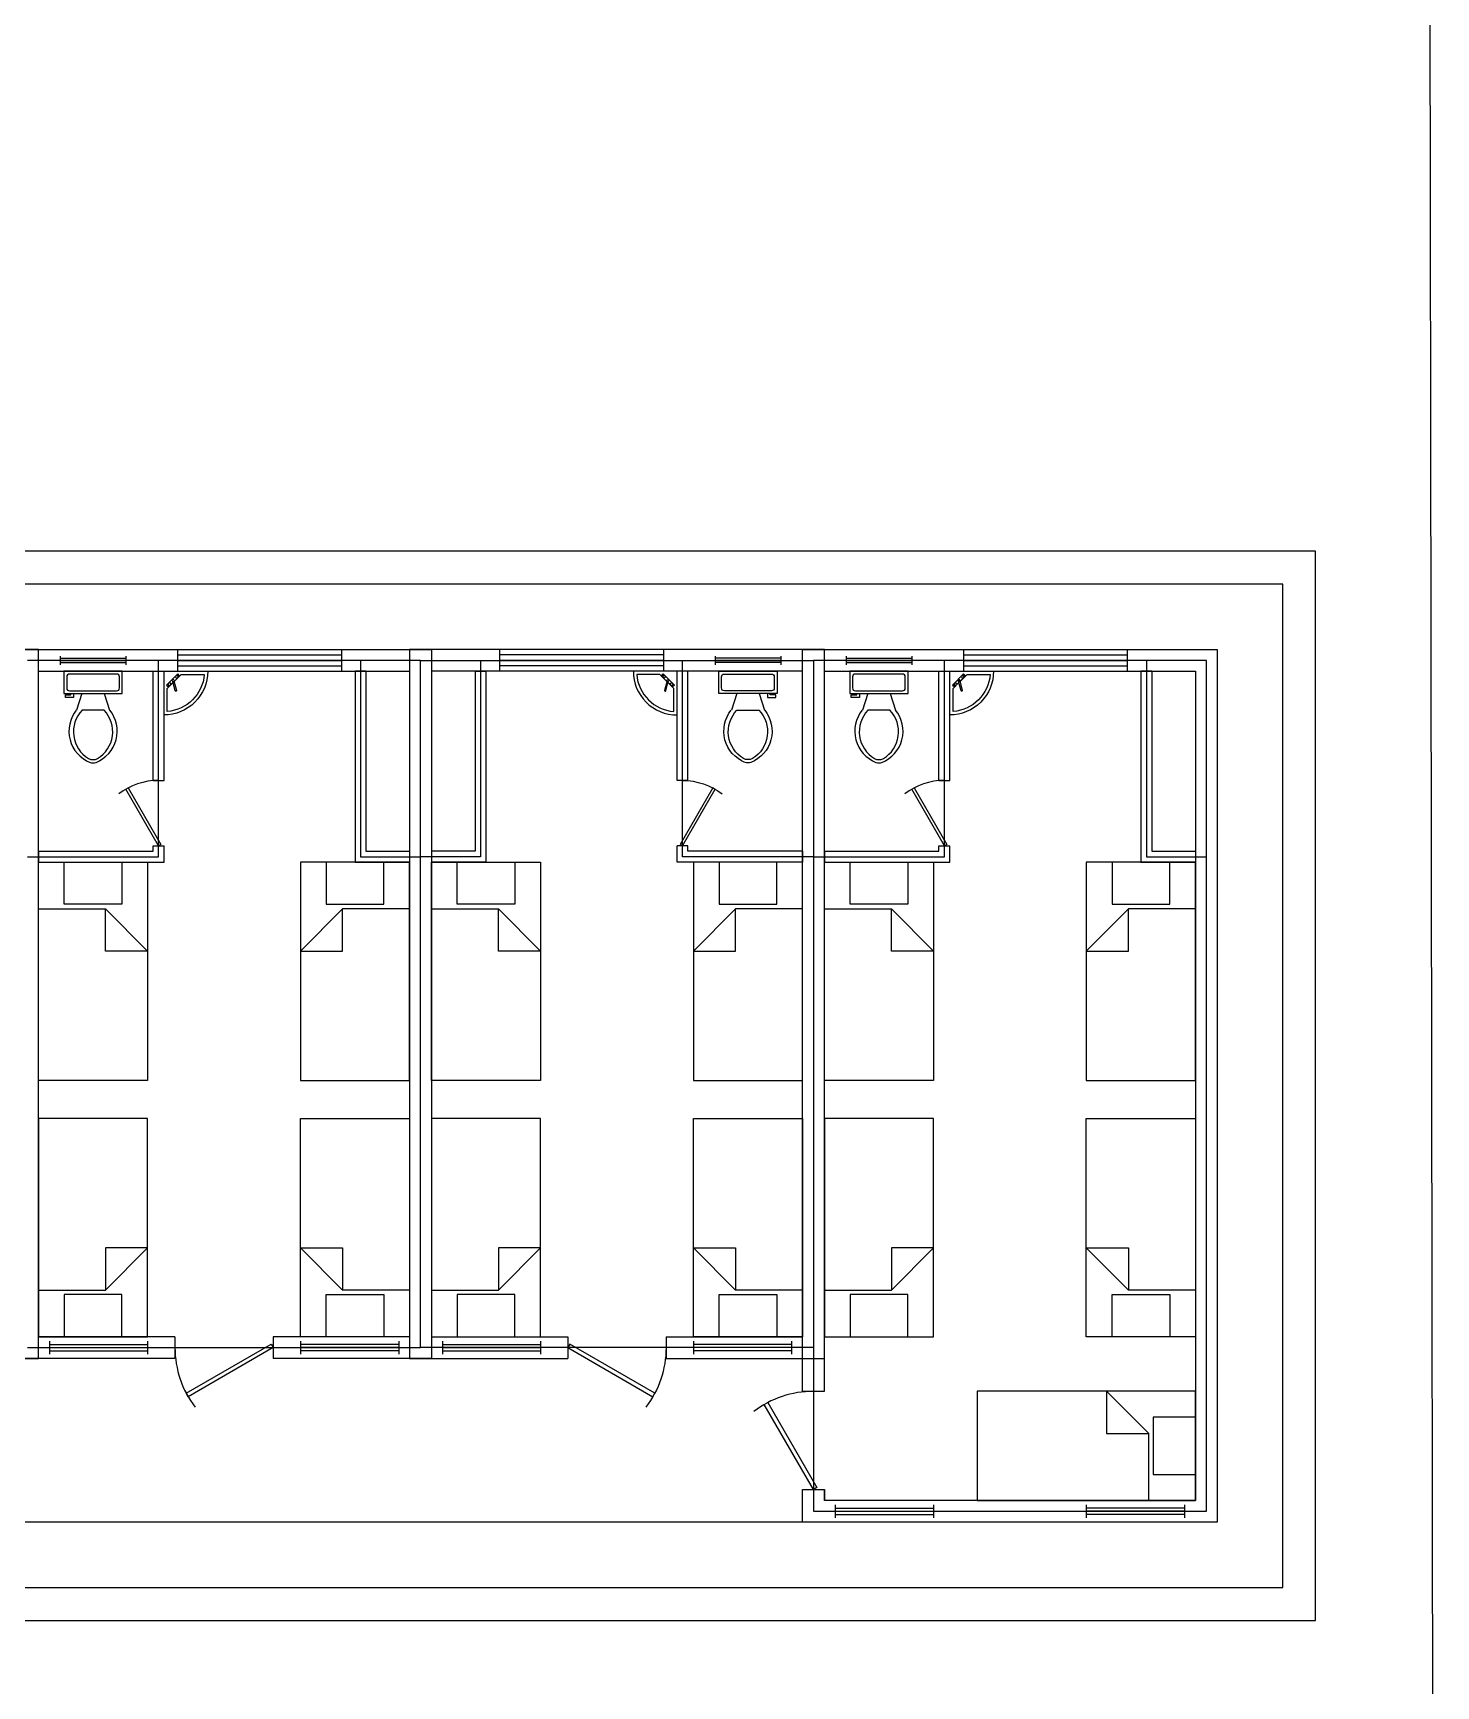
# Model space of a CAD drawing. Extents: x 532522 to 2902776, y -101917278 to 111238625.
# Drawn here: x 2902266.73 to 2902279.58, y 2548937.18 to 2548952.33 of the extents above; entities that cross this region are included whole.
import ezdxf

# ---------------------------------------------------------------- set-up
doc = ezdxf.new("R2010")
doc.units = 0
doc.header["$LTSCALE"] = 1000
doc.header["$MEASUREMENT"] = 0
doc.layers.get('0').update_dxf_attribs({"linetype": 'CONTINUOUS'})
doc.layers.add('施工临建布置', color=7, linetype='CONTINUOUS')
doc.layers.add('施工生活区', color=252, linetype='CONTINUOUS')

# ---------------------------------------------------------------- blocks, each defined once
blk = doc.blocks.new('Faucet - kit sink top')
for p, q in [((-5.5, -0.75), (-5.5, -1.25)), ((-4.94278, -0.75), (-5.5, -0.75)), ((-5.5, -1.25), (-4.94278, -1.25)), ((-0.14775, -1.7441), (3.56698, -8.1782)), ((4.43301, -7.6782), (0.71828, -1.2441)), ((4.94278, -0.75), (5.5, -0.75)), ((5.5, -1.25), (4.94278, -1.25)), ((5.5, -0.75), (5.5, -1.25))]:
    blk.add_line(p, q)
blk.add_lwpolyline([(-0.00587, -2), (-6, -2), (-6, 0), (6, 0), (6, -2), (1.15195, -2)])
for centre, radius in [((-4, -1), 1), ((4, -1), 1), ((0, -1), 0.75)]:
    blk.add_circle(centre, radius)
blk.add_arc((4, -7.9282), 0.5, 210, 30)
blk = doc.blocks.new('宿舍楼')
at = {"layer": '施工生活区', "color": 6}
for p, q in [((43.5, -0.9), (4.7, -0.9)), ((47.3, -0.9), (43.5, -0.9)), ((43.5, -0.9), (43.5, -1.2)), ((47.3, -8.9), (47.3, -0.9)), ((43.6, -1), (47.2, -1)), ((43.6, -8.8), (43.6, -1)), ((43.8, -1.06), (43.8, -0.94)), ((43.8, -0.97), (44.7, -0.97)), ((43.8, -1), (44.7, -1)), ((43.8, -1.03), (44.7, -1.03)), ((44.7, -1.06), (44.7, -0.94)), ((46.1, -1.06), (46.1, -0.94)), ((47, -0.97), (46.1, -0.97)), ((47, -1), (46.1, -1)), ((47, -1.03), (46.1, -1.03)), ((47, -1.06), (47, -0.94)), ((47.2, -1), (47.2, -8.8)), ((43.6, -1.2), (43.15, -1.979)), ((43.5, -1.2), (43.7, -1.2)), ((43.632, -1.219), (43.6, -1.2)), ((47.1, -1.1), (43.7, -1.1)), ((43.7, -1.1), (43.7, -1.2)), ((43.7, -1.2), (43.7, -1.1)), ((45.1, -1.1), (47.1, -1.1)), ((47.1, -8.7), (47.1, -1.1)), ((43.182, -1.998), (43.632, -1.219)), ((37.871, -2.05), (37.852, -2.082)), ((37.871, -2.05), (37.852, -2.082)), ((37.852, -2.082), (38.631, -2.532)), ((37.852, -2.082), (38.631, -2.532)), ((38.65, -2.5), (37.871, -2.05)), ((38.65, -2.5), (37.871, -2.05)), ((41.35, -2.5), (42.129, -2.05)), ((41.35, -2.5), (42.129, -2.05)), ((42.148, -2.082), (41.369, -2.532)), ((42.148, -2.082), (41.369, -2.532)), ((42.129, -2.05), (42.148, -2.082)), ((42.129, -2.05), (42.148, -2.082)), ((43.15, -1.979), (43.182, -1.998)), ((43.5, -2.1), (43.5, -8.9)), ((43.5, -2.1), (43.7, -2.1)), ((43.7, -2.1), (43.7, -8.7)), ((35.05, -2.4), (36.5, -2.4)), ((35.05, -2.4), (36.5, -2.4)), ((37.75, -2.4), (36.3, -2.4)), ((37.75, -2.4), (36.3, -2.4)), ((36.5, -2.4), (36.5, -8.9)), ((36.5, -2.4), (36.5, -8.9)), ((37.75, -2.6), (37.75, -2.4)), ((37.75, -2.6), (37.75, -2.4)), ((38.65, -2.6), (38.65, -2.4)), ((40.1, -2.4), (38.65, -2.4)), ((38.65, -2.6), (38.65, -2.4)), ((40.1, -2.4), (38.65, -2.4)), ((39.9, -8.9), (39.9, -2.4)), ((39.9, -8.9), (39.9, -2.4)), ((39.9, -2.4), (41.35, -2.4)), ((39.9, -2.4), (41.35, -2.4)), ((40.1, -8.9), (40.1, -2.4)), ((40.1, -8.9), (40.1, -2.4)), ((41.35, -2.6), (41.35, -2.4)), ((41.35, -2.6), (41.35, -2.4)), ((42.25, -2.6), (42.25, -2.4)), ((42.25, -2.4), (43.7, -2.4)), ((42.25, -2.6), (42.25, -2.4)), ((42.25, -2.4), (43.7, -2.4)), ((43.7, -2.4), (43.7, -8.9)), ((43.7, -2.4), (43.7, -8.9)), ((36.4, -2.5), (40, -2.5)), ((36.4, -2.5), (40, -2.5)), ((36.6, -2.56), (36.6, -2.44)), ((36.6, -2.56), (36.6, -2.44)), ((36.6, -2.47), (37.5, -2.47)), ((36.6, -2.47), (37.5, -2.47)), ((36.6, -2.5), (37.5, -2.5)), ((36.6, -2.5), (37.5, -2.5)), ((36.6, -2.53), (37.5, -2.53)), ((36.6, -2.53), (37.5, -2.53)), ((37.5, -2.56), (37.5, -2.44)), ((37.5, -2.56), (37.5, -2.44)), ((38.631, -2.532), (38.65, -2.5)), ((38.631, -2.532), (38.65, -2.5)), ((38.9, -2.56), (38.9, -2.44)), ((38.9, -2.56), (38.9, -2.44)), ((39.8, -2.47), (38.9, -2.47)), ((39.8, -2.47), (38.9, -2.47)), ((39.8, -2.5), (38.9, -2.5)), ((39.8, -2.5), (38.9, -2.5)), ((39.8, -2.53), (38.9, -2.53)), ((39.8, -2.53), (38.9, -2.53)), ((39.8, -2.56), (39.8, -2.44)), ((39.8, -2.56), (39.8, -2.44)), ((43.6, -2.5), (40, -2.5)), ((40, -2.5), (40, -8.8)), ((43.6, -2.5), (40, -2.5)), ((40, -2.5), (40, -8.8)), ((40, -2.5), (40, -8.8)), ((40, -2.5), (40, -8.8)), ((40.2, -2.56), (40.2, -2.44)), ((40.2, -2.56), (40.2, -2.44)), ((40.2, -2.47), (41.1, -2.47)), ((40.2, -2.47), (41.1, -2.47)), ((40.2, -2.5), (41.1, -2.5)), ((40.2, -2.5), (41.1, -2.5)), ((40.2, -2.53), (41.1, -2.53)), ((40.2, -2.53), (41.1, -2.53)), ((41.1, -2.56), (41.1, -2.44)), ((41.1, -2.56), (41.1, -2.44)), ((41.369, -2.532), (41.35, -2.5)), ((41.369, -2.532), (41.35, -2.5)), ((42.5, -2.56), (42.5, -2.44)), ((42.5, -2.56), (42.5, -2.44)), ((43.4, -2.47), (42.5, -2.47)), ((43.4, -2.47), (42.5, -2.47)), ((43.4, -2.5), (42.5, -2.5)), ((43.4, -2.5), (42.5, -2.5)), ((43.4, -2.53), (42.5, -2.53)), ((43.4, -2.53), (42.5, -2.53)), ((43.4, -2.56), (43.4, -2.44)), ((43.4, -2.56), (43.4, -2.44)), ((43.6, -8.8), (43.6, -2.5)), ((43.6, -8.8), (43.6, -2.5)), ((36.5, -2.6), (36.5, -8.7)), ((36.5, -2.6), (36.5, -8.7)), ((37.75, -2.6), (36.5, -2.6)), ((37.75, -2.6), (36.5, -2.6)), ((36.5, -2.6), (37.5, -2.6)), ((36.5, -2.6), (37.5, -2.6)), ((39.9, -2.6), (38.65, -2.6)), ((39.9, -2.6), (38.65, -2.6)), ((39.9, -2.6), (38.9, -2.6)), ((39.9, -2.6), (38.9, -2.6)), ((39.9, -8.7), (39.9, -2.6)), ((39.9, -8.7), (39.9, -2.6)), ((40.1, -8.7), (40.1, -2.6)), ((40.1, -8.7), (40.1, -2.6)), ((40.1, -2.6), (41.35, -2.6)), ((40.1, -2.6), (41.35, -2.6)), ((40.1, -2.6), (41.1, -2.6)), ((40.1, -2.6), (41.1, -2.6)), ((42.25, -2.6), (43.5, -2.6)), ((42.25, -2.6), (43.5, -2.6)), ((43.5, -2.6), (42.5, -2.6)), ((43.5, -2.6), (42.5, -2.6)), ((43.5, -2.6), (43.5, -8.7)), ((43.5, -2.6), (43.5, -8.7)), ((36.5, -6.95), (37.65, -6.95)), ((36.5, -6.95), (37.65, -6.95)), ((36.5, -6.95), (37.5, -6.95)), ((36.5, -6.95), (37.5, -6.95)), ((37.65, -6.95), (37.65, -7.1)), ((37.65, -6.95), (37.65, -7.1)), ((39.4, -8.7), (39.4, -6.95)), ((39.4, -6.95), (39.9, -6.95)), ((39.4, -8.7), (39.4, -6.95)), ((39.4, -6.95), (39.9, -6.95)), ((40.6, -6.95), (40.1, -6.95)), ((40.6, -6.95), (40.1, -6.95)), ((40.6, -8.7), (40.6, -6.95)), ((40.6, -8.7), (40.6, -6.95)), ((42.35, -6.95), (42.35, -7.1)), ((43.5, -6.95), (42.35, -6.95)), ((42.35, -6.95), (42.35, -7.1)), ((43.5, -6.95), (42.35, -6.95)), ((43.5, -6.95), (42.5, -6.95)), ((43.5, -6.95), (42.5, -6.95)), ((43.7, -6.95), (44.85, -6.95)), ((43.7, -6.95), (44.7, -6.95)), ((44.85, -6.95), (44.85, -7.1)), ((46.6, -8.7), (46.6, -6.95)), ((46.6, -6.95), (47.1, -6.95)), ((36.4, -7), (37.6, -7)), ((36.4, -7), (37.6, -7)), ((36.5, -7.05), (37.55, -7.05)), ((36.5, -7.05), (37.55, -7.05)), ((37.6, -7.1), (37.301, -7.619)), ((37.6, -7.1), (37.301, -7.619)), ((37.322, -7.631), (37.622, -7.112)), ((37.322, -7.631), (37.622, -7.112)), ((37.55, -7.05), (37.55, -7.1)), ((37.55, -7.05), (37.55, -7.1)), ((37.55, -7.1), (37.65, -7.1)), ((37.55, -7.1), (37.65, -7.1)), ((37.6, -7), (37.6, -8.8)), ((37.6, -7), (37.6, -8.8)), ((37.622, -7.112), (37.6, -7.1)), ((37.622, -7.112), (37.6, -7.1)), ((39.45, -8.8), (39.45, -7)), ((39.45, -7), (40, -7)), ((39.45, -8.8), (39.45, -7)), ((39.45, -7), (40, -7)), ((39.5, -8.7), (39.5, -7.05)), ((39.5, -7.05), (39.9, -7.05)), ((39.5, -8.7), (39.5, -7.05)), ((39.5, -7.05), (39.9, -7.05)), ((40.55, -7), (40, -7)), ((40.55, -7), (40, -7)), ((40.5, -7.05), (40.1, -7.05)), ((40.5, -7.05), (40.1, -7.05)), ((40.5, -8.7), (40.5, -7.05)), ((40.5, -8.7), (40.5, -7.05)), ((40.55, -8.8), (40.55, -7)), ((40.55, -8.8), (40.55, -7)), ((42.45, -7.1), (42.35, -7.1)), ((42.45, -7.1), (42.35, -7.1)), ((42.378, -7.112), (42.4, -7.1)), ((42.378, -7.112), (42.4, -7.1)), ((42.678, -7.631), (42.378, -7.112)), ((42.678, -7.631), (42.378, -7.112)), ((42.4, -7), (42.4, -8.8)), ((43.6, -7), (42.4, -7)), ((42.4, -7), (42.4, -8.8)), ((43.6, -7), (42.4, -7)), ((42.4, -7.1), (42.699, -7.619)), ((42.4, -7.1), (42.699, -7.619)), ((42.45, -7.05), (42.45, -7.1)), ((43.5, -7.05), (42.45, -7.05)), ((42.45, -7.05), (42.45, -7.1)), ((43.5, -7.05), (42.45, -7.05)), ((43.6, -7), (44.8, -7)), ((43.7, -7.05), (44.75, -7.05)), ((44.8, -7.1), (44.501, -7.619)), ((44.522, -7.631), (44.822, -7.112)), ((44.75, -7.05), (44.75, -7.1)), ((44.75, -7.1), (44.85, -7.1)), ((44.8, -7), (44.8, -8.8)), ((44.822, -7.112), (44.8, -7.1)), ((46.65, -8.8), (46.65, -7)), ((46.65, -7), (47.2, -7)), ((46.7, -8.7), (46.7, -7.05)), ((46.7, -7.05), (47.1, -7.05)), ((37.301, -7.619), (37.322, -7.631)), ((37.301, -7.619), (37.322, -7.631)), ((37.55, -7.7), (37.55, -8.7)), ((37.55, -7.7), (37.55, -8.7)), ((37.55, -7.7), (37.65, -7.7)), ((37.55, -7.7), (37.65, -7.7)), ((37.65, -7.7), (37.65, -8.7)), ((37.65, -7.7), (37.65, -8.7)), ((42.35, -7.7), (42.35, -8.7)), ((42.35, -7.7), (42.35, -8.7)), ((42.45, -7.7), (42.35, -7.7)), ((42.45, -7.7), (42.35, -7.7)), ((42.45, -7.7), (42.45, -8.7)), ((42.45, -7.7), (42.45, -8.7)), ((42.699, -7.619), (42.678, -7.631)), ((42.699, -7.619), (42.678, -7.631)), ((44.501, -7.619), (44.522, -7.631)), ((44.75, -7.7), (44.85, -7.7)), ((44.75, -7.7), (44.75, -8.7)), ((44.85, -7.7), (44.85, -8.7)), ((36.822, -8.459), (36.746, -8.459)), ((36.746, -8.459), (36.746, -8.484)), ((36.822, -8.459), (36.746, -8.459)), ((36.746, -8.459), (36.746, -8.484)), ((36.746, -8.484), (36.797, -8.484)), ((36.746, -8.484), (36.797, -8.484)), ((36.797, -8.484), (36.797, -8.497)), ((36.797, -8.484), (36.797, -8.497)), ((36.822, -8.497), (36.822, -8.459)), ((36.822, -8.497), (36.822, -8.459)), ((36.898, -8.497), (36.848, -8.344)), ((36.898, -8.497), (36.848, -8.344)), ((37.102, -8.344), (36.898, -8.344)), ((37.102, -8.344), (36.898, -8.344)), ((37.102, -8.497), (37.152, -8.344)), ((37.102, -8.497), (37.152, -8.344)), ((42.898, -8.497), (42.848, -8.344)), ((42.898, -8.497), (42.848, -8.344)), ((42.898, -8.344), (43.102, -8.344)), ((42.898, -8.344), (43.102, -8.344)), ((43.102, -8.497), (43.152, -8.344)), ((43.102, -8.497), (43.152, -8.344)), ((43.178, -8.459), (43.254, -8.459)), ((43.178, -8.497), (43.178, -8.459)), ((43.178, -8.459), (43.254, -8.459)), ((43.178, -8.497), (43.178, -8.459)), ((43.254, -8.484), (43.203, -8.484)), ((43.203, -8.484), (43.203, -8.497)), ((43.254, -8.484), (43.203, -8.484)), ((43.203, -8.484), (43.203, -8.497)), ((43.254, -8.459), (43.254, -8.484)), ((43.254, -8.459), (43.254, -8.484)), ((44.022, -8.459), (43.946, -8.459)), ((43.946, -8.459), (43.946, -8.484)), ((43.946, -8.484), (43.997, -8.484)), ((43.997, -8.484), (43.997, -8.497)), ((44.022, -8.497), (44.022, -8.459)), ((44.098, -8.497), (44.048, -8.344)), ((44.302, -8.344), (44.098, -8.344)), ((44.302, -8.497), (44.352, -8.344)), ((36.733, -8.7), (36.733, -8.497)), ((36.733, -8.497), (37.267, -8.497)), ((36.733, -8.7), (36.733, -8.497)), ((36.733, -8.497), (37.267, -8.497)), ((36.759, -8.649), (36.759, -8.548)), ((36.759, -8.649), (36.759, -8.548)), ((36.784, -8.522), (37.216, -8.522)), ((36.784, -8.522), (37.216, -8.522)), ((37.241, -8.548), (37.241, -8.649)), ((37.241, -8.548), (37.241, -8.649)), ((37.267, -8.497), (37.267, -8.7)), ((37.267, -8.497), (37.267, -8.7)), ((42.733, -8.497), (42.733, -8.7)), ((43.267, -8.497), (42.733, -8.497)), ((42.733, -8.497), (42.733, -8.7)), ((43.267, -8.497), (42.733, -8.497)), ((42.759, -8.548), (42.759, -8.649)), ((42.759, -8.548), (42.759, -8.649)), ((43.216, -8.522), (42.784, -8.522)), ((43.216, -8.522), (42.784, -8.522)), ((43.241, -8.649), (43.241, -8.548)), ((43.241, -8.649), (43.241, -8.548)), ((43.267, -8.7), (43.267, -8.497)), ((43.267, -8.7), (43.267, -8.497)), ((43.933, -8.7), (43.933, -8.497)), ((43.933, -8.497), (44.467, -8.497)), ((43.959, -8.649), (43.959, -8.548)), ((43.984, -8.522), (44.416, -8.522)), ((44.441, -8.548), (44.441, -8.649)), ((44.467, -8.497), (44.467, -8.7)), ((36.5, -8.7), (39.9, -8.7)), ((36.5, -8.7), (39.9, -8.7)), ((36.7, -8.84), (36.7, -8.76)), ((36.7, -8.84), (36.7, -8.76)), ((36.7, -8.78), (37.3, -8.78)), ((36.7, -8.78), (37.3, -8.78)), ((37.267, -8.7), (36.733, -8.7)), ((37.267, -8.7), (36.733, -8.7)), ((37.216, -8.675), (36.784, -8.675)), ((37.216, -8.675), (36.784, -8.675)), ((37.3, -8.84), (37.3, -8.76)), ((37.3, -8.84), (37.3, -8.76)), ((37.775, -8.901), (37.775, -8.7)), ((37.775, -8.901), (37.775, -8.7)), ((37.775, -8.75), (39.275, -8.75)), ((37.775, -8.75), (39.275, -8.75)), ((39.275, -8.901), (39.275, -8.7)), ((39.275, -8.901), (39.275, -8.7)), ((43.5, -8.7), (40.1, -8.7)), ((43.5, -8.7), (40.1, -8.7)), ((40.725, -8.901), (40.725, -8.7)), ((40.725, -8.901), (40.725, -8.7)), ((42.225, -8.75), (40.725, -8.75)), ((42.225, -8.75), (40.725, -8.75)), ((42.225, -8.901), (42.225, -8.7)), ((42.225, -8.901), (42.225, -8.7)), ((42.7, -8.84), (42.7, -8.76)), ((42.7, -8.84), (42.7, -8.76)), ((43.3, -8.78), (42.7, -8.78)), ((43.3, -8.78), (42.7, -8.78)), ((42.733, -8.7), (43.267, -8.7)), ((42.733, -8.7), (43.267, -8.7)), ((42.784, -8.675), (43.216, -8.675)), ((42.784, -8.675), (43.216, -8.675)), ((43.3, -8.84), (43.3, -8.76)), ((43.3, -8.84), (43.3, -8.76)), ((43.7, -8.7), (47.1, -8.7)), ((43.9, -8.84), (43.9, -8.76)), ((43.9, -8.78), (44.5, -8.78)), ((44.467, -8.7), (43.933, -8.7)), ((44.416, -8.675), (43.984, -8.675)), ((44.5, -8.84), (44.5, -8.76)), ((44.975, -8.901), (44.975, -8.7)), ((44.975, -8.75), (46.475, -8.75)), ((46.475, -8.901), (46.475, -8.7)), ((36.5, -8.9), (32.7, -8.9)), ((36.5, -8.9), (32.7, -8.9)), ((36.3, -8.9), (40.1, -8.9)), ((36.3, -8.9), (40.1, -8.9)), ((40, -8.8), (36.4, -8.8)), ((40, -8.8), (36.4, -8.8)), ((36.7, -8.8), (37.3, -8.8)), ((36.7, -8.8), (37.3, -8.8)), ((36.7, -8.82), (37.3, -8.82)), ((36.7, -8.82), (37.3, -8.82)), ((37.775, -8.8), (39.275, -8.8)), ((37.775, -8.8), (39.275, -8.8)), ((37.775, -8.85), (39.275, -8.85)), ((37.775, -8.85), (39.275, -8.85)), ((43.7, -8.9), (39.9, -8.9)), ((43.7, -8.9), (39.9, -8.9)), ((40, -8.8), (43.6, -8.8)), ((40, -8.8), (43.6, -8.8)), ((42.225, -8.8), (40.725, -8.8)), ((42.225, -8.8), (40.725, -8.8)), ((42.225, -8.85), (40.725, -8.85)), ((42.225, -8.85), (40.725, -8.85)), ((43.3, -8.8), (42.7, -8.8)), ((43.3, -8.8), (42.7, -8.8)), ((43.3, -8.82), (42.7, -8.82)), ((43.3, -8.82), (42.7, -8.82)), ((43.5, -8.9), (47.3, -8.9)), ((47.2, -8.8), (43.6, -8.8)), ((43.9, -8.8), (44.5, -8.8)), ((43.9, -8.82), (44.5, -8.82)), ((44.975, -8.8), (46.475, -8.8)), ((44.975, -8.85), (46.475, -8.85))]:
    blk.add_line(p, q, dxfattribs=at)
at = {"layer": '施工生活区'}
for p, q in [((45.1, -2.1), (45.1, -1.1)), ((46.672, -1.1), (46.672, -1.714)), ((47.1, -1.1), (47.1, -2.1)), ((46.286, -1.714), (46.672, -1.714)), ((46.286, -2.1), (46.286, -1.714)), ((46.286, -2.1), (46.672, -1.714)), ((47.1, -2.1), (45.1, -2.1)), ((36.5, -4.6), (36.5, -2.6)), ((36.5, -4.6), (36.5, -2.6)), ((37.5, -2.6), (37.5, -4.6)), ((37.5, -2.6), (37.5, -4.6)), ((38.9, -2.6), (38.9, -4.6)), ((38.9, -2.6), (38.9, -4.6)), ((39.9, -4.6), (39.9, -2.6)), ((39.9, -4.6), (39.9, -2.6)), ((40.1, -4.6), (40.1, -2.6)), ((40.1, -4.6), (40.1, -2.6)), ((41.1, -2.6), (41.1, -4.6)), ((41.1, -2.6), (41.1, -4.6)), ((42.5, -2.6), (42.5, -4.6)), ((42.5, -2.6), (42.5, -4.6)), ((43.5, -4.6), (43.5, -2.6)), ((43.5, -4.6), (43.5, -2.6)), ((43.7, -2.6), (44.7, -2.6)), ((43.7, -4.6), (43.7, -2.6)), ((44.7, -2.6), (44.7, -4.6)), ((46.1, -2.6), (46.1, -4.6)), ((47.1, -2.6), (46.1, -2.6)), ((47.1, -4.6), (47.1, -2.6)), ((36.5, -3.028), (37.114, -3.028)), ((36.5, -3.028), (37.114, -3.028)), ((37.114, -3.414), (37.114, -3.028)), ((37.5, -3.414), (37.114, -3.028)), ((37.114, -3.414), (37.114, -3.028)), ((37.5, -3.414), (37.114, -3.028)), ((38.9, -3.414), (39.286, -3.028)), ((38.9, -3.414), (39.286, -3.028)), ((39.9, -3.028), (39.286, -3.028)), ((39.286, -3.414), (39.286, -3.028)), ((39.9, -3.028), (39.286, -3.028)), ((39.286, -3.414), (39.286, -3.028)), ((40.1, -3.028), (40.714, -3.028)), ((40.1, -3.028), (40.714, -3.028)), ((40.714, -3.414), (40.714, -3.028)), ((41.1, -3.414), (40.714, -3.028)), ((40.714, -3.414), (40.714, -3.028)), ((41.1, -3.414), (40.714, -3.028)), ((42.5, -3.414), (42.886, -3.028)), ((42.5, -3.414), (42.886, -3.028)), ((43.5, -3.028), (42.886, -3.028)), ((42.886, -3.414), (42.886, -3.028)), ((43.5, -3.028), (42.886, -3.028)), ((42.886, -3.414), (42.886, -3.028)), ((43.7, -3.028), (44.314, -3.028)), ((44.314, -3.414), (44.314, -3.028)), ((44.7, -3.414), (44.314, -3.028)), ((46.1, -3.414), (46.486, -3.028)), ((47.1, -3.028), (46.486, -3.028)), ((46.486, -3.414), (46.486, -3.028)), ((37.5, -3.414), (37.114, -3.414)), ((37.5, -3.414), (37.114, -3.414)), ((38.9, -3.414), (39.286, -3.414)), ((38.9, -3.414), (39.286, -3.414)), ((41.1, -3.414), (40.714, -3.414)), ((41.1, -3.414), (40.714, -3.414)), ((42.5, -3.414), (42.886, -3.414)), ((42.5, -3.414), (42.886, -3.414)), ((44.7, -3.414), (44.314, -3.414)), ((46.1, -3.414), (46.486, -3.414)), ((37.5, -4.6), (36.5, -4.6)), ((37.5, -4.6), (36.5, -4.6)), ((38.9, -4.6), (39.9, -4.6)), ((38.9, -4.6), (39.9, -4.6)), ((41.1, -4.6), (40.1, -4.6)), ((41.1, -4.6), (40.1, -4.6)), ((42.5, -4.6), (43.5, -4.6)), ((42.5, -4.6), (43.5, -4.6)), ((44.7, -4.6), (43.7, -4.6)), ((46.1, -4.6), (47.1, -4.6)), ((36.5, -4.95), (36.5, -6.95)), ((37.5, -4.95), (36.5, -4.95)), ((36.5, -4.95), (36.5, -6.95)), ((37.5, -4.95), (36.5, -4.95)), ((37.5, -6.95), (37.5, -4.95)), ((37.5, -6.95), (37.5, -4.95)), ((38.9, -6.95), (38.9, -4.95)), ((38.9, -4.95), (39.9, -4.95)), ((38.9, -6.95), (38.9, -4.95)), ((38.9, -4.95), (39.9, -4.95)), ((39.9, -4.95), (39.9, -6.95)), ((39.9, -4.95), (39.9, -6.95)), ((40.1, -4.95), (40.1, -6.95)), ((41.1, -4.95), (40.1, -4.95)), ((40.1, -4.95), (40.1, -6.95)), ((41.1, -4.95), (40.1, -4.95)), ((41.1, -6.95), (41.1, -4.95)), ((41.1, -6.95), (41.1, -4.95)), ((42.5, -6.95), (42.5, -4.95)), ((42.5, -4.95), (43.5, -4.95)), ((42.5, -6.95), (42.5, -4.95)), ((42.5, -4.95), (43.5, -4.95)), ((43.5, -4.95), (43.5, -6.95)), ((43.5, -4.95), (43.5, -6.95)), ((43.7, -4.95), (43.7, -6.95)), ((44.7, -4.95), (43.7, -4.95)), ((44.7, -6.95), (44.7, -4.95)), ((46.1, -6.95), (46.1, -4.95)), ((46.1, -4.95), (47.1, -4.95)), ((47.1, -4.95), (47.1, -6.95)), ((37.114, -6.136), (37.114, -6.522)), ((37.5, -6.136), (37.114, -6.136)), ((37.5, -6.136), (37.114, -6.522)), ((37.114, -6.136), (37.114, -6.522)), ((37.5, -6.136), (37.114, -6.136)), ((37.5, -6.136), (37.114, -6.522)), ((38.9, -6.136), (39.286, -6.136)), ((38.9, -6.136), (39.286, -6.522)), ((38.9, -6.136), (39.286, -6.136)), ((38.9, -6.136), (39.286, -6.522)), ((39.286, -6.136), (39.286, -6.522)), ((39.286, -6.136), (39.286, -6.522)), ((40.714, -6.136), (40.714, -6.522)), ((41.1, -6.136), (40.714, -6.136)), ((41.1, -6.136), (40.714, -6.522)), ((40.714, -6.136), (40.714, -6.522)), ((41.1, -6.136), (40.714, -6.136)), ((41.1, -6.136), (40.714, -6.522)), ((42.5, -6.136), (42.886, -6.136)), ((42.5, -6.136), (42.886, -6.522)), ((42.5, -6.136), (42.886, -6.136)), ((42.5, -6.136), (42.886, -6.522)), ((42.886, -6.136), (42.886, -6.522)), ((42.886, -6.136), (42.886, -6.522)), ((44.314, -6.136), (44.314, -6.522)), ((44.7, -6.136), (44.314, -6.136)), ((44.7, -6.136), (44.314, -6.522)), ((46.1, -6.136), (46.486, -6.136)), ((46.1, -6.136), (46.486, -6.522)), ((46.486, -6.136), (46.486, -6.522)), ((36.5, -6.522), (37.114, -6.522)), ((36.5, -6.522), (37.114, -6.522)), ((39.9, -6.522), (39.286, -6.522)), ((39.9, -6.522), (39.286, -6.522)), ((40.1, -6.522), (40.714, -6.522)), ((40.1, -6.522), (40.714, -6.522)), ((43.5, -6.522), (42.886, -6.522)), ((43.5, -6.522), (42.886, -6.522)), ((43.7, -6.522), (44.314, -6.522)), ((47.1, -6.522), (46.486, -6.522)), ((39.9, -6.95), (38.9, -6.95)), ((39.9, -6.95), (38.9, -6.95)), ((40.1, -6.95), (41.1, -6.95)), ((40.1, -6.95), (41.1, -6.95)), ((47.1, -6.95), (46.1, -6.95))]:
    blk.add_line(p, q, dxfattribs=at)
at = {"layer": '施工生活区', "color": 6, "linetype": 'Continuous'}
for p, q in [((36.5, -7.05), (36.5, -6.95)), ((36.5, -7.05), (36.5, -6.95)), ((39.9, -7.05), (39.9, -6.95)), ((39.9, -7.05), (39.9, -6.95)), ((40.1, -7.05), (40.1, -6.95)), ((40.1, -7.05), (40.1, -6.95)), ((43.5, -7.05), (43.5, -6.95)), ((43.5, -7.05), (43.5, -6.95)), ((43.7, -7.05), (43.7, -6.95)), ((47.1, -7.05), (47.1, -6.95)), ((37.55, -8.7), (37.65, -8.7)), ((37.55, -8.7), (37.65, -8.7)), ((39.5, -8.7), (39.4, -8.7)), ((39.5, -8.7), (39.4, -8.7)), ((40.5, -8.7), (40.6, -8.7)), ((40.5, -8.7), (40.6, -8.7)), ((42.45, -8.7), (42.35, -8.7)), ((42.45, -8.7), (42.35, -8.7)), ((44.75, -8.7), (44.85, -8.7)), ((46.7, -8.7), (46.6, -8.7))]:
    blk.add_line(p, q, dxfattribs=at)
at = {"layer": '施工生活区'}
for points in [[(25.5, 0), (48.2, 0), (48.2, -9.8), (0, -9.8), (0, 0), (22.7, 0)], [(25.5, -0.3), (47.9, -0.3), (47.9, -9.5), (0.3, -9.5), (0.3, -0.3), (22.7, -0.3)]]:
    blk.add_lwpolyline(points, dxfattribs=at)
for points in [[(46.714, -1.864), (46.714, -1.336), (47.1, -1.336), (47.1, -1.864)], [(37.264, -2.986), (36.736, -2.986), (36.736, -2.6), (37.264, -2.6)], [(37.264, -2.986), (36.736, -2.986), (36.736, -2.6), (37.264, -2.6)], [(39.136, -2.986), (39.664, -2.986), (39.664, -2.6), (39.136, -2.6)], [(39.136, -2.986), (39.664, -2.986), (39.664, -2.6), (39.136, -2.6)], [(40.864, -2.986), (40.336, -2.986), (40.336, -2.6), (40.864, -2.6)], [(40.864, -2.986), (40.336, -2.986), (40.336, -2.6), (40.864, -2.6)], [(42.736, -2.986), (43.264, -2.986), (43.264, -2.6), (42.736, -2.6)], [(42.736, -2.986), (43.264, -2.986), (43.264, -2.6), (42.736, -2.6)], [(44.464, -2.986), (43.936, -2.986), (43.936, -2.6), (44.464, -2.6)], [(46.336, -2.986), (46.864, -2.986), (46.864, -2.6), (46.336, -2.6)], [(37.264, -6.564), (36.736, -6.564), (36.736, -6.95), (37.264, -6.95)], [(37.264, -6.564), (36.736, -6.564), (36.736, -6.95), (37.264, -6.95)], [(39.136, -6.564), (39.664, -6.564), (39.664, -6.95), (39.136, -6.95)], [(39.136, -6.564), (39.664, -6.564), (39.664, -6.95), (39.136, -6.95)], [(40.864, -6.564), (40.336, -6.564), (40.336, -6.95), (40.864, -6.95)], [(40.864, -6.564), (40.336, -6.564), (40.336, -6.95), (40.864, -6.95)], [(42.736, -6.564), (43.264, -6.564), (43.264, -6.95), (42.736, -6.95)], [(42.736, -6.564), (43.264, -6.564), (43.264, -6.95), (42.736, -6.95)], [(44.464, -6.564), (43.936, -6.564), (43.936, -6.95), (44.464, -6.95)], [(46.336, -6.564), (46.864, -6.564), (46.864, -6.95), (46.336, -6.95)]]:
    blk.add_lwpolyline(points, close=True, dxfattribs=at)
at = {"layer": '施工生活区', "color": 6}
for points in [[(38.05, -8.7, 0.414214), (37.65, -8.3), (37.65, -8.7)], [(38.05, -8.7, 0.414214), (37.65, -8.3), (37.65, -8.7)], [(41.95, -8.7, -0.414214), (42.35, -8.3), (42.35, -8.7)], [(41.95, -8.7, -0.414214), (42.35, -8.3), (42.35, -8.7)], [(45.25, -8.7, 0.414214), (44.85, -8.3), (44.85, -8.7)]]:
    blk.add_lwpolyline(points, format="xyb", close=True, dxfattribs=at)
for points in [[(37.743, -8.606), (37.807, -8.67), (38.019, -8.67, 0.367426), (37.68, -8.331), (37.68, -8.543), (37.733, -8.596)], [(37.743, -8.606), (37.807, -8.67), (38.019, -8.67, 0.367426), (37.68, -8.331), (37.68, -8.543), (37.733, -8.596)], [(42.257, -8.606), (42.193, -8.67), (41.981, -8.67, -0.367426), (42.32, -8.331), (42.32, -8.543), (42.267, -8.596)], [(42.257, -8.606), (42.193, -8.67), (41.981, -8.67, -0.367426), (42.32, -8.331), (42.32, -8.543), (42.267, -8.596)], [(44.943, -8.606), (45.007, -8.67), (45.219, -8.67, 0.367426), (44.88, -8.331), (44.88, -8.543), (44.933, -8.596)]]:
    blk.add_lwpolyline(points, format="xyb", dxfattribs=at)
at = {"layer": '施工生活区', "color": 6, "extrusion": (0, 0, -1)}
for centre, major_axis, start_param, end_param in [((38.65, -2.5), (-0.636, 0.636), 5.497787, 6.148972), ((38.65, -2.5), (-0.636, 0.636), 5.497787, 6.148972), ((43.6, -1.2), (-0.636, 0.636), 3.926991, 4.578175), ((37.6, -7.1), (0.424, 0.424), 2.356194, 3.007379), ((37.6, -7.1), (0.424, 0.424), 2.356194, 3.007379), ((44.8, -7.1), (0.424, 0.424), 2.356194, 3.007379), ((37.089, -8.152), (0.219, 0.219), 3.2545, 5.113316), ((37.089, -8.152), (0.219, 0.219), 3.2545, 5.113316), ((37, -7.963), (-0.0718, 0.0718), 0.521165, 1.049632), ((37, -7.963), (-0.0718, 0.0718), 0.521165, 1.049632), ((36.911, -8.152), (0.219, 0.219), -0.400929, 1.457886), ((36.911, -8.152), (0.219, 0.219), -0.400929, 1.457886), ((44.289, -8.152), (0.219, 0.219), 3.2545, 5.113316), ((44.2, -7.963), (-0.0718, 0.0718), 0.521165, 1.049632), ((44.111, -8.152), (0.219, 0.219), -0.400929, 1.457886), ((37.107, -8.146), (-0.203, 0.203), 4.73626, 6.526603), ((37.107, -8.146), (-0.203, 0.203), 4.73626, 6.526603), ((37, -7.992), (-0.0718, 0.0718), 0.361839, 1.208958), ((37, -7.992), (-0.0718, 0.0718), 0.361839, 1.208958), ((36.893, -8.146), (0.203, 0.203), -0.243421, 1.546922), ((36.893, -8.146), (0.203, 0.203), -0.243421, 1.546922), ((44.307, -8.146), (-0.203, 0.203), 4.73626, 6.526603), ((44.2, -7.992), (-0.0718, 0.0718), 0.361839, 1.208958), ((44.093, -8.146), (0.203, 0.203), -0.243421, 1.546922), ((36.781, -8.544), (0.0159, 0.0159), 3.785094, 5.639684), ((36.781, -8.544), (0.0159, 0.0159), 3.785094, 5.639684), ((37.219, -8.544), (-0.0159, 0.0159), 0.643501, 2.498092), ((37.219, -8.544), (-0.0159, 0.0159), 0.643501, 2.498092), ((43.981, -8.544), (0.0159, 0.0159), 3.785094, 5.639684), ((44.419, -8.544), (-0.0159, 0.0159), 0.643501, 2.498092), ((36.781, -8.652), (-0.0159, 0.0159), 3.785094, 5.639684), ((36.781, -8.652), (-0.0159, 0.0159), 3.785094, 5.639684), ((37.219, -8.652), (0.0159, 0.0159), 0.643501, 2.498092), ((37.219, -8.652), (0.0159, 0.0159), 0.643501, 2.498092), ((43.981, -8.652), (-0.0159, 0.0159), 3.785094, 5.639684), ((44.419, -8.652), (0.0159, 0.0159), 0.643501, 2.498092)]:
    blk.add_ellipse(centre, major_axis=major_axis, ratio=1, start_param=start_param, end_param=end_param, dxfattribs=at)
at = {"layer": '施工生活区', "color": 6}
for centre, major_axis, start_param, end_param in [((41.35, -2.5), (0.636, 0.636), 5.497787, 6.148972), ((41.35, -2.5), (0.636, 0.636), 5.497787, 6.148972), ((42.4, -7.1), (-0.424, 0.424), 2.356194, 3.007379), ((42.4, -7.1), (-0.424, 0.424), 2.356194, 3.007379), ((43.089, -8.152), (-0.219, 0.219), -0.400929, 1.457886), ((43.089, -8.152), (-0.219, 0.219), -0.400929, 1.457886), ((43, -7.963), (0.0718, 0.0718), 0.521165, 1.049632), ((43, -7.963), (0.0718, 0.0718), 0.521165, 1.049632), ((42.911, -8.152), (-0.219, 0.219), 3.2545, 5.113316), ((42.911, -8.152), (-0.219, 0.219), 3.2545, 5.113316), ((43.107, -8.146), (-0.203, 0.203), -0.243421, 1.546922), ((43.107, -8.146), (-0.203, 0.203), -0.243421, 1.546922), ((43, -7.992), (0.0718, 0.0718), 0.361839, 1.208958), ((43, -7.992), (0.0718, 0.0718), 0.361839, 1.208958), ((42.893, -8.146), (0.203, 0.203), 4.73626, 6.526603), ((42.893, -8.146), (0.203, 0.203), 4.73626, 6.526603), ((42.781, -8.544), (0.0159, 0.0159), 0.643501, 2.498092), ((42.781, -8.544), (0.0159, 0.0159), 0.643501, 2.498092), ((43.219, -8.544), (-0.0159, 0.0159), 3.785094, 5.639684), ((43.219, -8.544), (-0.0159, 0.0159), 3.785094, 5.639684), ((42.781, -8.652), (-0.0159, 0.0159), 0.643501, 2.498092), ((42.781, -8.652), (-0.0159, 0.0159), 0.643501, 2.498092), ((43.219, -8.652), (0.0159, 0.0159), 3.785094, 5.639684), ((43.219, -8.652), (0.0159, 0.0159), 3.785094, 5.639684)]:
    blk.add_ellipse(centre, major_axis=major_axis, ratio=1, start_param=start_param, end_param=end_param, dxfattribs=at)
at = {"layer": '施工生活区', "color": 6, "xscale": 0.01200000001552927, "yscale": 0.01200000001552927, "zscale": 0.01200000001552927, "rotation": 135.000000024565}
for p in [(37.725, -8.625), (37.725, -8.625), (44.925, -8.625)]:
    blk.add_blockref('Faucet - kit sink top', p, dxfattribs=at)
at = {"layer": '施工生活区', "color": 6, "extrusion": (0, 0, -1), "xscale": 0.01200000001552927, "yscale": 0.01200000001552927, "zscale": -0.012, "rotation": 135.000000024565}
blk.add_blockref('Faucet - kit sink top', (-42.275, -8.625), dxfattribs=at)
blk.add_blockref('Faucet - kit sink top', (-42.275, -8.625), dxfattribs=at)

msp = doc.modelspace()

# ---------------------------------------------------------------- linework, layer by layer
at = {"layer": '施工临建布置', "color": 6, "linetype": 'Continuous', "flags": 128}
msp.add_lwpolyline([(2902232.137, 2548907.22), (2902279.582, 2548920.02), (2902279.508, 2548966.172), (2902102.811, 2548965.927), (2902181.91, 2548843.105), (2902226.152, 2548843.112)], close=True, dxfattribs=at)

# ---------------------------------------------------------------- block references
at = {"layer": '施工临建布置', "color": 6, "linetype": 'Continuous', "xscale": -1, "rotation": 180}
msp.add_blockref('宿舍楼', (2902230.279, 2548937.782), dxfattribs=at)

doc.saveas('drawing.dxf')
